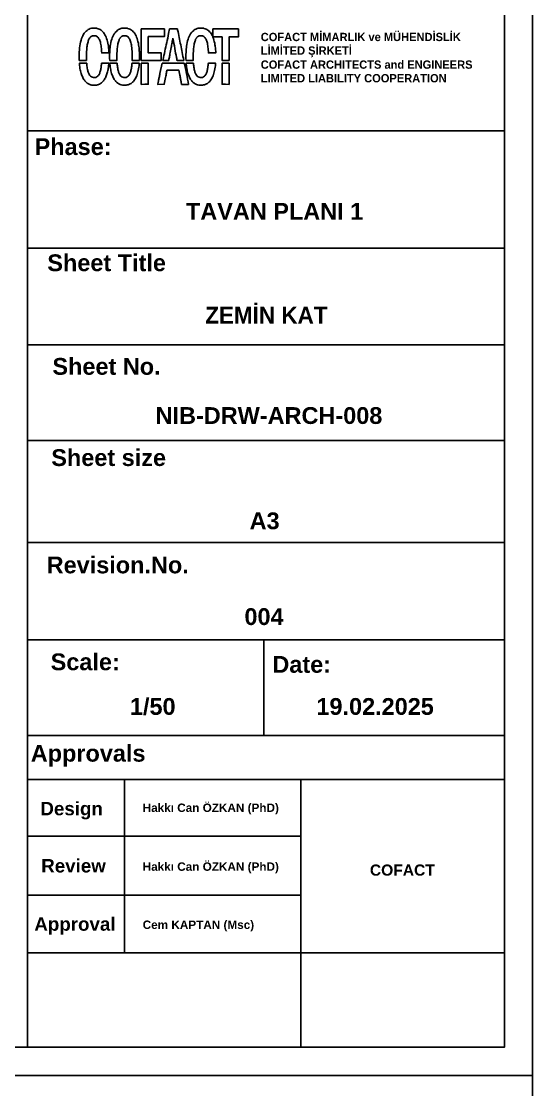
# Model space of a CAD drawing. Header units: millimetres. Extents: x 933584 to 974011, y 4545988 to 4553664.
# Drawn here: x 944739 to 945102, y 4549845 to 4550603 of the extents above; entities that cross this region are included whole.
import ezdxf

# ---------------------------------------------------------------- set-up
doc = ezdxf.new("R2010")
doc.units = ezdxf.units.MM
doc.layers.get('0').update_dxf_attribs({"color": 255})
doc.styles.add('Century Gothic_B_3', font='GOTHICB.TTF', dxfattribs={"height": 4})

msp = doc.modelspace()

# ---------------------------------------------------------------- linework, layer by layer
at = {"color": 0}
for p, q in [((945081.5, 4550525.03), (944743.44, 4550525.03)), ((944743.44, 4550441.75), (945081.5, 4550441.75)), ((945081.5, 4550373.35), (944743.44, 4550373.35)), ((945081.5, 4550305.39), (944743.44, 4550305.39)), ((945081.5, 4550233.17), (944743.44, 4550233.17)), ((945081.5, 4550164.16), (944743.44, 4550164.16)), ((944910.92, 4550164.16), (944910.92, 4550096.44)), ((945081.5, 4550096.44), (944743.44, 4550096.44)), ((945081.5, 4550065.11), (944743.44, 4550065.11)), ((944812.29, 4550065.11), (944812.29, 4549942.35)), ((944937.28, 4550065.11), (944937.28, 4549991.51)), ((944743.45, 4550024.97), (944937.28, 4550024.97)), ((944937.28, 4549991.51), (944937.28, 4549875.4)), ((944743.45, 4549983.26), (944937.28, 4549983.26)), ((945081.5, 4549942.35), (944743.44, 4549942.35))]:
    msp.add_line(p, q, dxfattribs=at)
for points in [[(943001.5, 4551355.4), (945101.5, 4551355.4), (945101.5, 4549855.4), (943001.5, 4549855.4)], [(943021.5, 4551335.4), (945081.5, 4551335.4), (945081.5, 4549875.4), (943021.5, 4549875.4)], [(944824.13, 4550586.03), (944824.13, 4550574.89), (944831.18, 4550574.89), (944838.24, 4550574.89), (944838.24, 4550577.53), (944838.24, 4550580.16), (944833.67, 4550580.16), (944829.1, 4550580.16), (944829.1, 4550585.98), (944829.1, 4550591.8), (944834.81, 4550591.8), (944840.53, 4550591.8), (944840.53, 4550594.48), (944840.53, 4550597.16), (944832.33, 4550597.16), (944824.13, 4550597.16)], [(944874.93, 4550594.33), (944874.93, 4550591.5), (944878.17, 4550591.5), (944881.4, 4550591.5), (944881.4, 4550583.19), (944881.4, 4550574.89), (944883.88, 4550574.89), (944886.37, 4550574.89), (944886.37, 4550583.19), (944886.37, 4550591.5), (944889.65, 4550591.5), (944892.93, 4550591.5), (944892.93, 4550594.33), (944892.93, 4550597.16), (944883.93, 4550597.16), (944874.93, 4550597.16)], [(944824.13, 4550565.4), (944824.13, 4550557.89), (944826.59, 4550557.91), (944829.05, 4550557.94), (944829.07, 4550565.42), (944829.1, 4550572.9), (944826.61, 4550572.9), (944824.13, 4550572.9)], [(944881.42, 4550565.42), (944881.45, 4550557.94), (944883.91, 4550557.91), (944886.37, 4550557.89), (944886.37, 4550565.39), (944886.37, 4550572.9), (944883.88, 4550572.9), (944881.4, 4550572.9)], [(943001.5, 4549855.4), (945101.5, 4549855.4), (945101.5, 4548355.4), (943001.5, 4548355.4)]]:
    msp.add_lwpolyline(points, close=True, dxfattribs=at)
msp.add_lwpolyline([(944743.45, 4551335.41), (944743.45, 4549875.4)], dxfattribs=at)
for points in [[(944788.78, 4550597.65, 0.11064), (944785.68, 4550596.15, 0.089568), (944783.23, 4550593.37, 0.069833), (944781.47, 4550589.25, 0.037138), (944780.43, 4550583.81, 0.013582), (944780.28, 4550582.16, 0.005436), (944780.17, 4550579.9, 0.005261), (944780.1, 4550577.67, 0.017635), (944780.13, 4550576.21), (944780.2, 4550574.89), (944782.75, 4550574.89), (944785.3, 4550574.89), (944785.31, 4550577.9, -0.01557), (944785.46, 4550582.32, -0.027157), (944785.9, 4550585.95, -0.033018), (944786.6, 4550588.8, -0.079442), (944787.57, 4550590.74, -0.009072), (944787.87, 4550591.13, -0.030827), (944788.08, 4550591.37, -0.031813), (944788.32, 4550591.58, -0.010138), (944788.7, 4550591.86, -0.089655), (944789.45, 4550592.22, -0.05192), (944790.45, 4550592.38, -0.051218), (944791.47, 4550592.33, -0.076363), (944792.33, 4550592.06, -0.070873), (944793.13, 4550591.52, -0.052254), (944793.84, 4550590.72, -0.046256), (944794.44, 4550589.69, -0.033841), (944794.93, 4550588.46, -0.02482), (944795.29, 4550587.06, -0.012371), (944795.62, 4550585.26, -0.011745), (944795.88, 4550583.27, -0.011909), (944796.05, 4550581.28), (944796.11, 4550580.16), (944798.68, 4550580.16), (944801.26, 4550580.16), (944801.26, 4550580.59, 0.020953), (944801.22, 4550581.49, 0.004455), (944801.07, 4550583.07, 0.00493), (944800.88, 4550584.7, 0.011284), (944800.7, 4550585.92, 0.038093), (944799.58, 4550590.43, 0.067383), (944797.9, 4550593.87, 0.083303), (944795.67, 4550596.24, 0.099908), (944792.91, 4550597.57, 0.02201), (944792.47, 4550597.67, 0.020762), (944792.02, 4550597.72, 0.015695), (944791.46, 4550597.75, 0.005906), (944790.68, 4550597.75, 0.00548), (944790.07, 4550597.74, 0.006399), (944789.5, 4550597.72, 0.005718), (944789.02, 4550597.69, 0.038226)], [(944810.35, 4550597.65, 0.105194), (944807.39, 4550596.26, 0.087054), (944805.01, 4550593.69, 0.069549), (944803.26, 4550589.93, 0.038701), (944802.16, 4550584.98, 0.014261), (944801.92, 4550582.9, 0.008448), (944801.75, 4550580.4, 0.008433), (944801.67, 4550577.97, 0.018733), (944801.71, 4550576.12), (944801.78, 4550574.89), (944804.33, 4550574.89), (944806.87, 4550574.89), (944806.89, 4550577.9, -0.01557), (944807.04, 4550582.32, -0.027157), (944807.48, 4550585.95, -0.033018), (944808.18, 4550588.8, -0.079442), (944809.15, 4550590.74, -0.009072), (944809.45, 4550591.13, -0.030827), (944809.66, 4550591.37, -0.031813), (944809.89, 4550591.58, -0.010138), (944810.27, 4550591.86, -0.089655), (944811.03, 4550592.22, -0.05192), (944812.02, 4550592.38, -0.051218), (944813.05, 4550592.33, -0.076363), (944813.91, 4550592.06, -0.136443), (944815.41, 4550590.72, -0.067108), (944816.51, 4550588.38, -0.045937), (944817.26, 4550584.94, -0.018323), (944817.67, 4550580.11, -0.004967), (944817.71, 4550579.13, -0.003937), (944817.73, 4550578.07, -0.00398), (944817.74, 4550577.08, -0.009912), (944817.72, 4550576.36), (944817.66, 4550574.89), (944820.23, 4550574.89), (944822.8, 4550574.89), (944822.87, 4550576.16, 0.018366), (944822.9, 4550578.32, 0.009634), (944822.79, 4550581.01, 0.009631), (944822.58, 4550583.71, 0.017297), (944822.28, 4550585.91, 0.038062), (944821.16, 4550590.43, 0.067387), (944819.48, 4550593.87, 0.08333), (944817.24, 4550596.24, 0.099909), (944814.49, 4550597.57, 0.02201), (944814.05, 4550597.67, 0.020762), (944813.59, 4550597.72, 0.015695), (944813.04, 4550597.75, 0.005906), (944812.25, 4550597.75, 0.00548), (944811.65, 4550597.74, 0.006399), (944811.08, 4550597.72, 0.005718), (944810.59, 4550597.69, 0.038226)], [(944846.55, 4550590.58, 0.00001), (944847.91, 4550583.29, 0.000084), (944849.11, 4550576.86, 0.003215), (944849.39, 4550575.41), (944849.49, 4550574.89), (944851.87, 4550574.89, 0.001355), (944852.79, 4550574.89, 0.00226), (944853.55, 4550574.9, 0.000206), (944854.24, 4550574.91, 0.409743), (944854.25, 4550574.93, 0.049641), (944854.25, 4550574.99, 0.000001), (944852.06, 4550585.84, 0.000006), (944849.92, 4550596.52, 0.007694), (944849.83, 4550596.94), (944849.77, 4550597.16), (944847.02, 4550597.16), (944844.26, 4550597.16), (944843.54, 4550593.86, -0.000077), (944842.16, 4550587.49, -0.000085), (944840.82, 4550581.33, -0.000009), (944839.54, 4550575.41, -0.006923), (944839.47, 4550575.12), (944839.42, 4550574.89), (944843.62, 4550574.89, 0.000143), (944843.92, 4550576.47, 0.00034), (944844.17, 4550577.84, 0.000221), (944844.46, 4550579.42, -0.000266), (944845.3, 4550583.92, -0.000578), (944845.95, 4550587.39, -0.000087)], [(944864.45, 4550597.65, 0.105194), (944861.48, 4550596.25, 0.087054), (944859.1, 4550593.69, 0.069549), (944857.35, 4550589.93, 0.038701), (944856.25, 4550584.98, 0.014261), (944856.01, 4550582.9, 0.008448), (944855.84, 4550580.4, 0.008433), (944855.76, 4550577.97, 0.018733), (944855.8, 4550576.12), (944855.87, 4550574.89), (944858.42, 4550574.89), (944860.96, 4550574.89), (944860.98, 4550577.9, -0.01557), (944861.13, 4550582.32, -0.027157), (944861.57, 4550585.95, -0.033018), (944862.27, 4550588.8, -0.079442), (944863.24, 4550590.74, -0.009072), (944863.54, 4550591.13, -0.030827), (944863.75, 4550591.37, -0.031813), (944863.99, 4550591.58, -0.010138), (944864.36, 4550591.86, -0.089655), (944865.12, 4550592.22, -0.05192), (944866.11, 4550592.38, -0.051218), (944867.14, 4550592.33, -0.076363), (944868, 4550592.06, -0.070873), (944868.79, 4550591.52, -0.052254), (944869.5, 4550590.72, -0.046256), (944870.11, 4550589.69, -0.033841), (944870.59, 4550588.46, -0.02482), (944870.96, 4550587.06, -0.012371), (944871.28, 4550585.26, -0.011745), (944871.55, 4550583.27, -0.011909), (944871.71, 4550581.28), (944871.78, 4550580.16), (944874.35, 4550580.16), (944876.92, 4550580.16), (944876.92, 4550580.58, 0.020953), (944876.88, 4550581.49, 0.004455), (944876.73, 4550583.07, 0.00493), (944876.55, 4550584.69, 0.011284), (944876.37, 4550585.92, 0.038093), (944875.25, 4550590.43, 0.067383), (944873.57, 4550593.87, 0.083303), (944871.33, 4550596.24, 0.099908), (944868.58, 4550597.57, 0.02201), (944868.14, 4550597.66, 0.020762), (944867.69, 4550597.72, 0.015695), (944867.13, 4550597.75, 0.005906), (944866.34, 4550597.75, 0.00548), (944865.74, 4550597.74, 0.006399), (944865.17, 4550597.72, 0.005718), (944864.68, 4550597.69, 0.038226)], [(944780.32, 4550572.18, 0.025038), (944780.89, 4550568.23, 0.036131), (944781.81, 4550564.82, 0.041565), (944783.07, 4550562.01, 0.063352), (944784.65, 4550559.85, 0.028049), (944785.46, 4550559.08, 0.034689), (944786.29, 4550558.46, 0.034905), (944787.2, 4550557.97, 0.029004), (944788.23, 4550557.58, 0.021923), (944788.71, 4550557.45, 0.031789), (944789.15, 4550557.38, 0.019677), (944789.72, 4550557.35, 0.003659), (944790.77, 4550557.34, 0.003627), (944791.81, 4550557.35, 0.019229), (944792.37, 4550557.38, 0.031747), (944792.8, 4550557.45, 0.024514), (944793.25, 4550557.57, 0.035022), (944794.42, 4550558.05, 0.037328), (944795.49, 4550558.67, 0.037367), (944796.45, 4550559.45, 0.035245), (944797.31, 4550560.38, 0.053473), (944798.69, 4550562.55, 0.03772), (944799.78, 4550565.23, 0.032588), (944800.59, 4550568.45, 0.021334), (944801.11, 4550572.23), (944801.17, 4550572.9), (944798.59, 4550572.9), (944796, 4550572.9), (944795.94, 4550572.23, -0.0074), (944795.83, 4550571.26, -0.005344), (944795.69, 4550570.18, -0.005411), (944795.53, 4550569.15, -0.010609), (944795.37, 4550568.33, -0.034422), (944794.67, 4550565.87, -0.07643), (944793.74, 4550564.17, -0.102726), (944792.55, 4550563.14, -0.109019), (944791.07, 4550562.69, -0.095932), (944789.46, 4550562.88, -0.113527), (944788.14, 4550563.66, -0.092498), (944787.11, 4550565.08, -0.04608), (944786.34, 4550567.18, -0.017297), (944786.05, 4550568.47, -0.007909), (944785.75, 4550570.18, -0.007223), (944785.51, 4550571.84, -0.03219), (944785.45, 4550572.82, 0.402781), (944785.41, 4550572.85, 0.001238), (944784.7, 4550572.88, 0.005463), (944783.86, 4550572.9, 0.003096), (944782.85, 4550572.9), (944780.26, 4550572.9)], [(944801.9, 4550572.18, 0.025038), (944802.47, 4550568.23, 0.036131), (944803.39, 4550564.82, 0.041565), (944804.65, 4550562.01, 0.063352), (944806.22, 4550559.85, 0.047265), (944807.62, 4550558.62, 0.06438), (944809.09, 4550557.83, 0.06177), (944810.76, 4550557.41, 0.039412), (944812.76, 4550557.32, 0.027569), (944814.18, 4550557.45, 0.048064), (944815.33, 4550557.73, 0.049711), (944816.37, 4550558.22, 0.031882), (944817.48, 4550558.98, 0.081131), (944819.39, 4550561.06, 0.052129), (944820.91, 4550563.98, 0.043307), (944822.01, 4550567.7, 0.026621), (944822.69, 4550572.23), (944822.75, 4550572.9), (944820.16, 4550572.9), (944817.58, 4550572.9), (944817.52, 4550572.23, -0.0074), (944817.41, 4550571.26, -0.005344), (944817.26, 4550570.18, -0.005411), (944817.1, 4550569.15, -0.010609), (944816.95, 4550568.33, -0.034422), (944816.25, 4550565.87, -0.07643), (944815.32, 4550564.17, -0.102726), (944814.13, 4550563.14, -0.109019), (944812.65, 4550562.69, -0.095932), (944811.04, 4550562.88, -0.113527), (944809.72, 4550563.66, -0.092498), (944808.69, 4550565.08, -0.04608), (944807.92, 4550567.18, -0.017297), (944807.62, 4550568.47, -0.007909), (944807.32, 4550570.18, -0.007223), (944807.09, 4550571.84, -0.03219), (944807.02, 4550572.82, 0.402781), (944806.99, 4550572.85, 0.001238), (944806.27, 4550572.88, 0.005463), (944805.44, 4550572.9, 0.003096), (944804.43, 4550572.9), (944801.83, 4550572.9)], [(944857.68, 4550557.89, 0.000023), (944856.19, 4550565.32, 0.000048), (944854.8, 4550572.28, 0.022716), (944854.69, 4550572.73, 0.319618), (944854.54, 4550572.84, 0.005635), (944853.49, 4550572.88, 0.005119), (944851.67, 4550572.9, 0.000404), (944846.81, 4550572.9), (944838.99, 4550572.9), (944837.41, 4550565.57, -0.000063), (944836.79, 4550562.75, -0.000102), (944836.27, 4550560.34, -0.000015), (944835.81, 4550558.2, -0.015408), (944835.73, 4550557.89), (944840.47, 4550557.94), (944841.34, 4550562.66, -0.000258), (944841.68, 4550564.49, -0.000401), (944841.97, 4550566.06, -0.000111), (944842.23, 4550567.44, -0.013635), (944842.27, 4550567.61), (944842.32, 4550567.83), (944846.57, 4550567.83), (944850.82, 4550567.83), (944851.46, 4550564.43, 0.000154), (944851.72, 4550563.01, 0.000145), (944851.99, 4550561.56, 0.000144), (944852.23, 4550560.28, 0.000507), (944852.39, 4550559.46), (944852.69, 4550557.89)], [(944855.99, 4550572.18, 0.025038), (944856.56, 4550568.23, 0.036131), (944857.48, 4550564.82, 0.041565), (944858.74, 4550562.01, 0.063352), (944860.31, 4550559.85, 0.047265), (944861.71, 4550558.62, 0.06438), (944863.18, 4550557.82, 0.06177), (944864.85, 4550557.41, 0.039412), (944866.85, 4550557.32, 0.027569), (944868.27, 4550557.45, 0.048064), (944869.42, 4550557.73, 0.049711), (944870.46, 4550558.22, 0.031882), (944871.57, 4550558.98, 0.081131), (944873.49, 4550561.06, 0.052129), (944875, 4550563.97, 0.043307), (944876.1, 4550567.7, 0.026621), (944876.78, 4550572.23), (944876.84, 4550572.9), (944874.25, 4550572.9), (944871.67, 4550572.9), (944871.61, 4550572.23, -0.0074), (944871.5, 4550571.26, -0.005344), (944871.35, 4550570.18, -0.005411), (944871.19, 4550569.15, -0.010609), (944871.04, 4550568.33, -0.034422), (944870.34, 4550565.87, -0.07643), (944869.41, 4550564.17, -0.102726), (944868.22, 4550563.14, -0.109019), (944866.74, 4550562.69, -0.095932), (944865.13, 4550562.88, -0.113527), (944863.81, 4550563.66, -0.092498), (944862.78, 4550565.08, -0.04608), (944862.01, 4550567.18, -0.017297), (944861.71, 4550568.47, -0.007909), (944861.41, 4550570.18, -0.007223), (944861.18, 4550571.84, -0.03219), (944861.11, 4550572.81, 0.402781), (944861.08, 4550572.85, 0.001238), (944860.36, 4550572.88, 0.005463), (944859.53, 4550572.9, 0.003096), (944858.52, 4550572.9), (944855.92, 4550572.9)]]:
    msp.add_lwpolyline(points, format="xyb", close=True, dxfattribs=at)

# ---------------------------------------------------------------- texts
at = {"color": 0, "attachment_point": 1, "line_spacing_factor": 0.984502, "style": 'Century Gothic_B_3'}
for s, insert, char_height, width in [('{\\fFranklin Gothic Medium|b1|i0|c162|p34;COFACT MİMARLIK ve MÜHENDİSLİK}\\P{\\fFranklin Gothic Medium|b1|i0|c162|p34;LİMİTED ŞİRKETİ}', (944908.81, 4550594.41), 5.8729, 228.8091), ('\\pxql;{\\fFranklin Gothic Book|b1|i0|c162|p34;COFACT ARCHITECTS and ENGINEERS\\PLIMITED LIABILITY COOPERATION}', (944908.81, 4550574.82), 5.8729, 228.8091), ('\\pxqr;{\\fArial|b1|i0|c0|p34;Phase:}', (944214.95, 4550519.69), 11.9034, 588.1338), ('\\pxqr;{\\fArial|b1|i0|c0|p34;TAVAN PLANI 1}', (944393.31, 4550473.85), 11.9034, 588.1338), ('\\pxqr;{\\fArial|b1|i0|c0|p34;Sheet Title}', (944253.5, 4550437.39), 11.9034, 588.1338), ('\\pxi-2,l3,qr,t3;ZEMİN KAT', (944367.99, 4550400.25), 11.9034, 588.1338), ('\\pxqr;{\\fArial|b1|i0|c0|p34;Sheet No.}', (944249.71, 4550363.96), 11.9034, 588.1338), ('\\pxqr;{\\fArial|b1|i0|c0|p34;NIB-DRW-ARCH-008}', (944406.86, 4550329.11), 11.9034, 588.1338), ('\\pxqr;{\\fArial|b1|i0|c0|p34;Sheet size}', (944253.55, 4550299.31), 11.9034, 588.1338), ('\\pxqr;{\\fArial|b1|i0|c0|p34;A3}', (944334.05, 4550254.51), 11.9034, 588.1338), ('\\pxqr;{\\fArial|b1|i0|c0|p34;Revision.No.}', (944269.66, 4550223.23), 11.9034, 588.1338), ('\\pxqr;{\\fArial|b1|i0|c0|p34;00\\fArial|b1|i0|c162|p34;4}', (944336.86, 4550186.59), 11.9034, 588.1338), ('\\pxqr;{\\fArial|b1|i0|c0|p34;Scale:}', (944220.78, 4550154.54), 11.9034, 588.1338), ('\\pxqr;{\\fArial|b1|i0|c0|p34;Date:}', (944370.5, 4550152.75), 11.9034, 588.1338), ('\\pxqr;{\\fArial|b1|i0|c0|p34;1/50}', (944260.32, 4550122.92), 11.9034, 588.1338), ('\\pxqr;{\\fArial|b1|i0|c162|p34;19\\fArial|b1|i0|c0|p34;.02.202\\fArial|b1|i0|c162|p34;5}', (944443.34, 4550122.92), 11.9034, 588.1338), ('\\pxqr;{\\fArial|b1|i0|c0|p34;Approvals}', (944239, 4550089.77), 11.9034, 588.1338), ('\\pxqr;{\\fArial|b1|i0|c0|p34;Design}', (944208.8, 4550049.34), 9.5085, 588.1338), ('{\\fArial|b1|i0|c0|p34;\\W9.71336;   }{\\fArial|b1|i0|c0|p34;Hakkı Can ÖZKAN (PhD)}', (944757.83, 4550048.17), 5.9517, 163.4351), ('\\pxqr;{\\fArial|b1|i0|c0|p34;Review}', (944210.87, 4550008.82), 9.5085, 588.1338), ('{\\fArial|b1|i0|c0|p34;\\W9.71336;   }{\\fArial|b1|i0|c0|p34;Hakkı Can ÖZKAN (PhD)}', (944757.83, 4550006.45), 5.9517, 163.4351), ('\\pxqc;{\\fArial|b1|i0|c0|p34;COFACT}', (944845.73, 4550004.97), 7.9096, 326.8702), ('\\pxqr;{\\fArial|b1|i0|c0|p34;Approval}', (944217.77, 4549967.54), 9.5085, 588.1338), ('{\\W9.71336;\\fArial|b1|i0|c0|p34;   \\W1;Cem KAPTAN (Msc)}', (944757.83, 4549965.25), 5.9517, 163.4351)]:
    msp.add_mtext(s, dxfattribs=dict(at, insert=insert, char_height=char_height, width=width))

doc.saveas('drawing.dxf')
